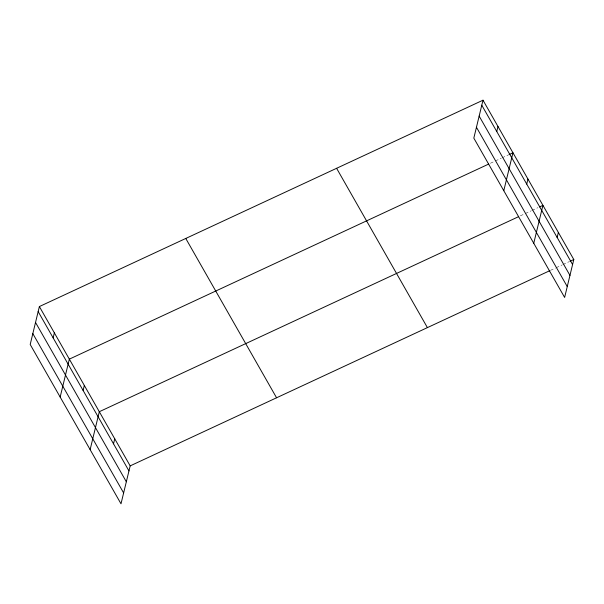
<?xml version="1.0" encoding="UTF-8"?>
<svg xmlns="http://www.w3.org/2000/svg" width="604" height="604" viewBox="0 0 604 604"><rect width="100%" height="100%" fill="white"/><g stroke="black" fill="none" stroke-linecap="round" stroke-linejoin="round"><path stroke-width="0.45" stroke-dasharray="3.02 2.27" d="M490.373 163.284L494.555 161.336M495.393 160.943L501.252 158.225M502.083 157.833L508.779 154.722M520.338 215.854L524.521 213.914M525.359 213.522L531.218 210.796M532.048 210.411L537.907 207.685M550.38 270.418L555.393 268.078M556.231 267.693L562.09 264.967M562.928 264.582L569.617 261.464"/><path stroke-width="0.91" d="M39.373 306.56L30.2 344.484L121.004 503.804L130.177 465.88L39.373 306.56L482.996 100.196L573.8 259.516L564.627 297.44L473.823 138.12L482.996 100.196M53.137 337.878L54.36 332.849M60.166 397.054L69.339 359.138L488.704 164.062M83.103 390.456L84.326 385.428M90.132 449.633L99.305 411.717L518.67 216.632M113.529 443.827L114.745 438.798M496.76 131.513L497.975 126.485M503.789 190.69L512.962 152.774L509.617 154.33M526.726 184.092L527.941 179.063M533.755 243.269L542.928 205.352L539.583 206.908M557.145 237.463L558.36 232.434M130.177 465.88L549.542 270.803M570.455 261.079L573.8 259.516M481.781 105.224L572.584 264.544M479.153 116.081L569.957 275.401M476.45 127.263L567.254 286.583M336.602 168.297L427.406 327.617M185.768 238.459L276.572 397.787M38.158 311.589L128.962 470.909M35.53 322.445L126.334 481.766M32.827 333.627L123.631 492.947"/></g></svg>
